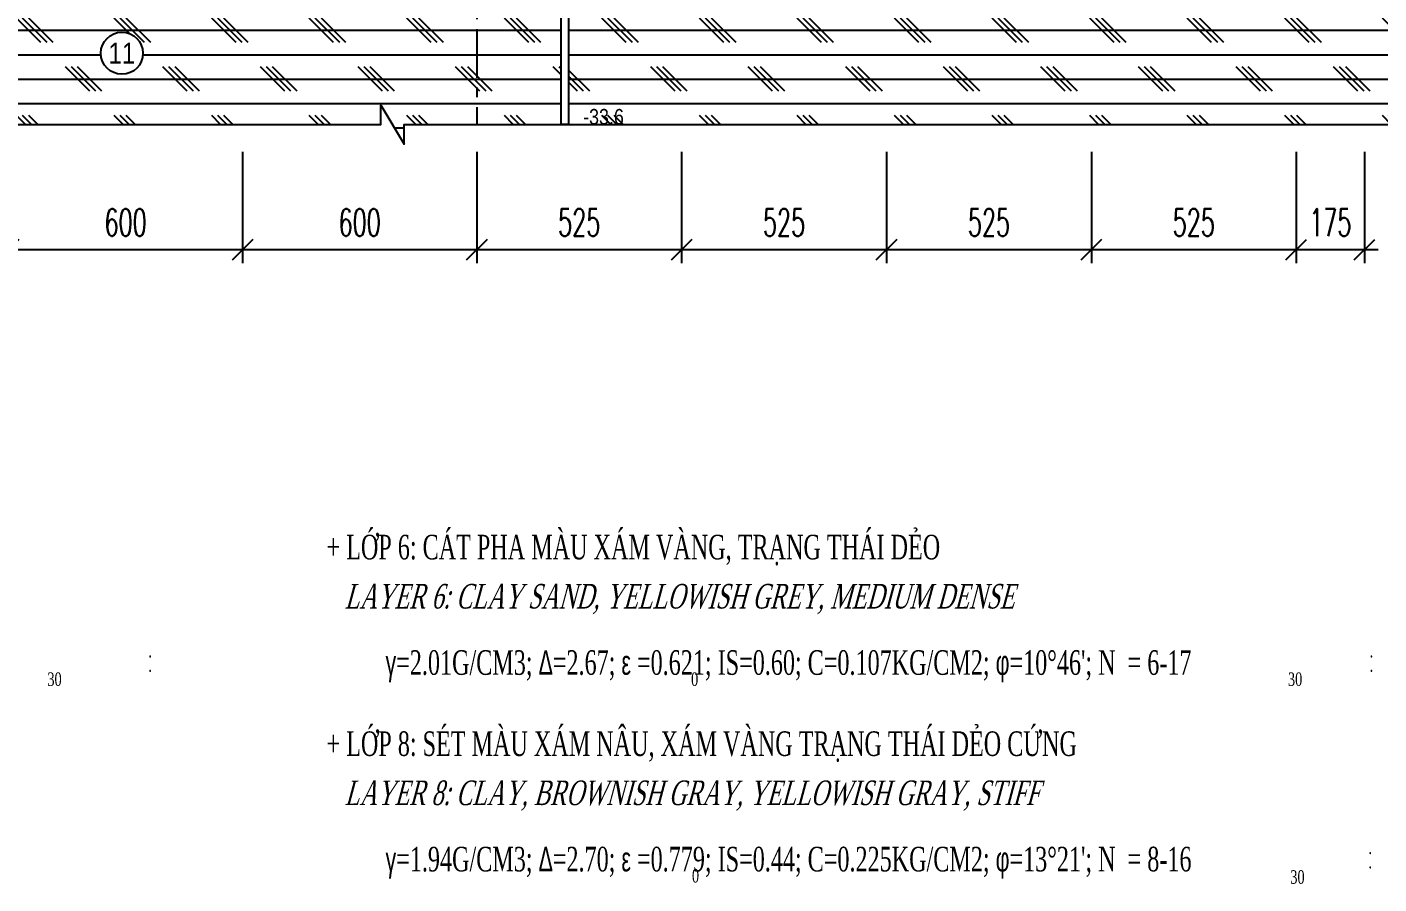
# Model space of a CAD drawing. Extents: x 9472 to 112692, y 46655 to 72187.
# Drawn here: x 12621 to 16085, y 63186 to 65384 of the extents above; entities that cross this region are included whole.
import ezdxf
from ezdxf.enums import TextEntityAlignment as Align

# ---------------------------------------------------------------- set-up
doc = ezdxf.new("R2010")
doc.units = 0
doc.header["$LTSCALE"] = 10
doc.header["$MEASUREMENT"] = 0
doc.linetypes.add('CENTER', pattern=[2, 1.25, -0.25, 0.25, -0.25])
doc.layers.get('0').update_dxf_attribs({"color": 6, "linetype": 'CONTINUOUS'})
for name, color, linetype in [('Dia chat', 8, 'CONTINUOUS'), ('Kich thuoc', 2, 'CONTINUOUS'), ('Net vang', 8, 'CONTINUOUS'), ('Text', 4, 'CONTINUOUS'), ('Tim', 8, 'CENTER')]:
    doc.layers.add(name, color=color, linetype=linetype)
doc.styles.add('Kichthuoc', font='romans.shx', dxfattribs={"width": 0.6})
doc.styles.get("Standard").update_dxf_attribs({"font": 'vntimeh.shx', "width": 0.65})
doc.styles.add('Ten', font='Vharialn.ttf')
doc.dimstyles.new('Dim 350', dxfattribs={"dimscale": 350, "dimtxt": 0.2, "dimasz": 0.15, "dimexe": 0.1, "dimexo": 0.2, "dimgap": 0.1, "dimtad": 1, "dimdec": 0, "dimlfac": -1, "dimzin": 0, "dimdsep": 46, "dimtxsty": 'Kichthuoc', "dimblk": 'OBLIQUE', "dimcen": 0.1, "dimdle": 0.1, "dimclrd": 2, "dimclre": 2, "dimclrt": 4, "dimadec": 0, "dimazin": 0, "dimtfac": 1, "dimtdec": 0, "dimtix": 1, "dimtmove": 2, "dimatfit": 3, "dimfxl": 1, "dimtfill": 1, "dimtolj": 1, "dimtzin": 0, "dimarcsym": 0})
pattern_1 = [(0, (0, 0), (0, 62.5), []), (135, (31.25, -31.25), (-125, -125), [88.38835, -88.38835]), (135, (46.88, -31.25), (-125, -125), [88.38835, -88.38835]), (135, (62.5, -31.25), (-125, -125), [88.38835, -88.38835])]

# ---------------------------------------------------------------- blocks, each defined once
blk = doc.blocks.new('_Oblique')
at = {"color": 0, "linetype": 'ByBlock', "lineweight": -2}
blk.add_line((-0.5, -0.5), (0.5, 0.5), dxfattribs=at)
blk = doc.blocks.new('*D123')
at = {"layer": 'Kich thuoc', "color": 2, "lineweight": -2}
for p, q in [((12573.2, 65063.4), (12573.2, 64777.7)), ((13173.2, 65063.4), (13173.2, 64777.7)), ((12538.2, 64812.7), (13208.2, 64812.7))]:
    blk.add_line(p, q, dxfattribs=at)
at = {"layer": 'Kich thuoc', "color": 2, "lineweight": -2, "xscale": 52.5, "yscale": 52.5, "zscale": 52.5, "rotation": 180}
blk.add_blockref('_Oblique', (12573.2, 64812.7), dxfattribs=at)
at = {"layer": 'Kich thuoc', "color": 2, "lineweight": -2, "xscale": 52.5, "yscale": 52.5, "zscale": 52.5}
blk.add_blockref('_Oblique', (13173.2, 64812.7), dxfattribs=at)
at = {"layer": 'Kich thuoc', "color": 4, "insert": (12873.2, 64882.7), "char_height": 70, "attachment_point": 5, "style": 'Kichthuoc', "bg_fill": 3, "box_fill_scale": 1.25, "bg_fill_color": 9, "bg_fill_true_color": 13158600, "bg_fill_transparency": 11732736}
blk.add_mtext('\\A1;600', dxfattribs=at)
blk = doc.blocks.new('*D130')
at = {"layer": 'Kich thuoc', "color": 2, "lineweight": -2}
for p, q in [((15873.2, 65063.4), (15873.2, 64777.7)), ((16048.2, 65063.4), (16048.2, 64777.7)), ((15838.2, 64812.7), (16083.2, 64812.7))]:
    blk.add_line(p, q, dxfattribs=at)
at = {"layer": 'Kich thuoc', "color": 2, "lineweight": -2, "xscale": 52.5, "yscale": 52.5, "zscale": 52.5, "rotation": 180}
blk.add_blockref('_Oblique', (15873.2, 64812.7), dxfattribs=at)
at = {"layer": 'Kich thuoc', "color": 2, "lineweight": -2, "xscale": 52.5, "yscale": 52.5, "zscale": 52.5}
blk.add_blockref('_Oblique', (16048.2, 64812.7), dxfattribs=at)
at = {"layer": 'Kich thuoc', "color": 4, "insert": (15960.7, 64882.7), "char_height": 70, "attachment_point": 5, "style": 'Kichthuoc', "bg_fill": 3, "box_fill_scale": 1.25, "bg_fill_color": 9, "bg_fill_true_color": 13158600, "bg_fill_transparency": 5603052}
blk.add_mtext('\\A1;175', dxfattribs=at)
blk = doc.blocks.new('*D131')
at = {"layer": 'Kich thuoc', "color": 2, "lineweight": -2}
for p, q in [((13773.2, 65063.4), (13773.2, 64777.7)), ((14298.2, 65063.4), (14298.2, 64777.7)), ((13738.2, 64812.7), (14333.2, 64812.7))]:
    blk.add_line(p, q, dxfattribs=at)
at = {"layer": 'Kich thuoc', "color": 2, "lineweight": -2, "xscale": 52.5, "yscale": 52.5, "zscale": 52.5, "rotation": 180}
blk.add_blockref('_Oblique', (13773.2, 64812.7), dxfattribs=at)
at = {"layer": 'Kich thuoc', "color": 2, "lineweight": -2, "xscale": 52.5, "yscale": 52.5, "zscale": 52.5}
blk.add_blockref('_Oblique', (14298.2, 64812.7), dxfattribs=at)
at = {"layer": 'Kich thuoc', "color": 4, "insert": (14035.7, 64882.7), "char_height": 70, "attachment_point": 5, "style": 'Kichthuoc', "bg_fill": 3, "box_fill_scale": 1.25, "bg_fill_color": 9, "bg_fill_true_color": 13158600, "bg_fill_transparency": 11732736}
blk.add_mtext('\\A1;525', dxfattribs=at)
blk = doc.blocks.new('*D132')
at = {"layer": 'Kich thuoc', "color": 2, "lineweight": -2}
for p, q in [((13173.2, 65063.4), (13173.2, 64777.7)), ((13773.2, 65063.4), (13773.2, 64777.7)), ((13138.2, 64812.7), (13808.2, 64812.7))]:
    blk.add_line(p, q, dxfattribs=at)
at = {"layer": 'Kich thuoc', "color": 2, "lineweight": -2, "xscale": 52.5, "yscale": 52.5, "zscale": 52.5, "rotation": 180}
blk.add_blockref('_Oblique', (13173.2, 64812.7), dxfattribs=at)
at = {"layer": 'Kich thuoc', "color": 2, "lineweight": -2, "xscale": 52.5, "yscale": 52.5, "zscale": 52.5}
blk.add_blockref('_Oblique', (13773.2, 64812.7), dxfattribs=at)
at = {"layer": 'Kich thuoc', "color": 4, "insert": (13473.2, 64882.7), "char_height": 70, "attachment_point": 5, "style": 'Kichthuoc', "bg_fill": 3, "box_fill_scale": 1.25, "bg_fill_color": 9, "bg_fill_true_color": 13158600, "bg_fill_transparency": 11732736}
blk.add_mtext('\\A1;600', dxfattribs=at)
blk = doc.blocks.new('*D133')
at = {"layer": 'Kich thuoc', "color": 2, "lineweight": -2}
for p, q in [((14823.2, 65063.4), (14823.2, 64777.7)), ((15348.2, 65063.4), (15348.2, 64777.7)), ((14788.2, 64812.7), (15383.2, 64812.7))]:
    blk.add_line(p, q, dxfattribs=at)
at = {"layer": 'Kich thuoc', "color": 2, "lineweight": -2, "xscale": 52.5, "yscale": 52.5, "zscale": 52.5, "rotation": 180}
blk.add_blockref('_Oblique', (14823.2, 64812.7), dxfattribs=at)
at = {"layer": 'Kich thuoc', "color": 2, "lineweight": -2, "xscale": 52.5, "yscale": 52.5, "zscale": 52.5}
blk.add_blockref('_Oblique', (15348.2, 64812.7), dxfattribs=at)
at = {"layer": 'Kich thuoc', "color": 4, "insert": (15085.7, 64882.7), "char_height": 70, "attachment_point": 5, "style": 'Kichthuoc', "bg_fill": 3, "box_fill_scale": 1.25, "bg_fill_color": 9, "bg_fill_true_color": 13158600, "bg_fill_transparency": 5603036}
blk.add_mtext('\\A1;525', dxfattribs=at)
blk = doc.blocks.new('*D134')
at = {"layer": 'Kich thuoc', "color": 2, "lineweight": -2}
for p, q in [((14298.2, 65063.4), (14298.2, 64777.7)), ((14823.2, 65063.4), (14823.2, 64777.7)), ((14263.2, 64812.7), (14858.2, 64812.7))]:
    blk.add_line(p, q, dxfattribs=at)
at = {"layer": 'Kich thuoc', "color": 2, "lineweight": -2, "xscale": 52.5, "yscale": 52.5, "zscale": 52.5, "rotation": 180}
blk.add_blockref('_Oblique', (14298.2, 64812.7), dxfattribs=at)
at = {"layer": 'Kich thuoc', "color": 2, "lineweight": -2, "xscale": 52.5, "yscale": 52.5, "zscale": 52.5}
blk.add_blockref('_Oblique', (14823.2, 64812.7), dxfattribs=at)
at = {"layer": 'Kich thuoc', "color": 4, "insert": (14560.7, 64882.7), "char_height": 70, "attachment_point": 5, "style": 'Kichthuoc', "bg_fill": 3, "box_fill_scale": 1.25, "bg_fill_color": 9, "bg_fill_true_color": 13158600, "bg_fill_transparency": 4067392}
blk.add_mtext('\\A1;525', dxfattribs=at)
blk = doc.blocks.new('*D135')
at = {"layer": 'Kich thuoc', "color": 2, "lineweight": -2}
for p, q in [((15348.2, 65063.4), (15348.2, 64777.7)), ((15873.2, 65063.4), (15873.2, 64777.7)), ((15313.2, 64812.7), (15908.2, 64812.7))]:
    blk.add_line(p, q, dxfattribs=at)
at = {"layer": 'Kich thuoc', "color": 2, "lineweight": -2, "xscale": 52.5, "yscale": 52.5, "zscale": 52.5, "rotation": 180}
blk.add_blockref('_Oblique', (15348.2, 64812.7), dxfattribs=at)
at = {"layer": 'Kich thuoc', "color": 2, "lineweight": -2, "xscale": 52.5, "yscale": 52.5, "zscale": 52.5}
blk.add_blockref('_Oblique', (15873.2, 64812.7), dxfattribs=at)
at = {"layer": 'Kich thuoc', "color": 4, "insert": (15610.7, 64882.7), "char_height": 70, "attachment_point": 5, "style": 'Kichthuoc', "bg_fill": 3, "box_fill_scale": 1.25, "bg_fill_color": 9, "bg_fill_true_color": 13158600, "bg_fill_transparency": 4063456}
blk.add_mtext('\\A1;525', dxfattribs=at)

msp = doc.modelspace()

# ---------------------------------------------------------------- hatches: boundary and pattern name
at = {"layer": 'Dia chat'}
h = msp.add_hatch(dxfattribs=at)
h.set_pattern_fill('CORK', color=256, scale=500, style=0)
h.set_pattern_definition(pattern_1)
h.paths.add_polyline_path([(20014, 65881.5), (19835.6, 65869.7, -0.166277), (19799.6, 65820.4, -0.520567), (19636.8, 65820.4, -0.414257), (19505.4, 65797.2, -0.41417), (19482.2, 65665.9, -0.520567), (19327.6, 65665.9, -0.520567), (19173, 65665.9, -0.520567), (19002.1, 65665.9, -0.520567), (18839.3, 65665.9, -0.520567), (18684.7, 65665.9, -0.520567), (18530.1, 65665.9, -0.520567), (18367.4, 65665.9, -0.520567), (18212.7, 65665.9, -0.520567), (18050, 65665.9, -0.520567), (17895.4, 65665.9, -0.520567), (17740.7, 65665.9, -0.520567), (17569.9, 65665.9, -0.520567), (17399, 65665.9, -0.520567), (17236.2, 65665.9, -0.520567), (17073.5, 65665.9, -0.520567), (16918.8, 65665.9, -0.520567), (16764.2, 65665.9, -0.481276), (16601.5, 65655.7), (16583.9, 65654.5, -0.386257), (16457.3, 65646.1), (16416.5, 65643.4, -0.286251), (16316.9, 65636.8), (14008.2, 65484), (14008.2, 65133.4), (20014, 65133.4)])
h.paths.add_polyline_path([(19505.4, 65797.2, -0.087451), (19482.2, 65820.4, -0.087526), (19505.4, 65797.2, 0.414257), (19636.8, 65820.4, 0.520567), (19799.6, 65820.4, 0.166277), (19835.6, 65869.7), (16764.6, 65666.4, -0.001631), (16764.2, 65665.9, 0.520567), (16918.8, 65665.9, 0.520567), (17073.5, 65665.9, 0.520567), (17236.2, 65665.9, 0.520567), (17399, 65665.9, 0.520567), (17569.9, 65665.9, 0.520567), (17740.7, 65665.9, 0.520567), (17895.4, 65665.9, 0.520567), (18050, 65665.9, 0.520567), (18212.7, 65665.9, 0.520567), (18367.4, 65665.9, 0.520567), (18530.1, 65665.9, 0.520567), (18684.7, 65665.9, 0.520567), (18839.3, 65665.9, 0.520567), (19002.1, 65665.9, 0.520567), (19173, 65665.9, 0.520567), (19327.6, 65665.9, 0.520567), (19482.2, 65665.9, 0.41417)], flags=17)
h.paths.add_polyline_path([(14035.5, 65472.4), (14160.4, 65472.4), (14160.4, 65533.8), (14035.5, 65533.8)], flags=24)
h.paths.add_polyline_path([(14035.5, 65122.4), (14160.4, 65122.4), (14160.4, 65183.8), (14035.5, 65183.8)], flags=9)
h = msp.add_hatch(dxfattribs=at)
h.set_pattern_fill('CORK', color=256, scale=500, style=0)
h.set_pattern_definition(pattern_1)
h.paths.add_polyline_path([(13988.2, 65483.4), (11058.2, 65483.4), (11058.2, 65133.4), (13527.3, 65133.4), (13527.3, 65183.4), (13587.3, 65083.4), (13587.3, 65133.4), (13988.2, 65133.4)])
h.paths.add_polyline_path([(12809.8, 65316.3, -1), (12917.8, 65316.3, -1)], flags=16)
h.paths.add_polyline_path([(11038.2, 65483.4), (9521.9, 65483.4), (9521.9, 65133.4), (11038.2, 65133.4)])
h.paths.add_polyline_path([(12815.8, 65275.7), (12911.7, 65275.7), (12911.7, 65357), (12815.8, 65357)], flags=24)

# ---------------------------------------------------------------- linework, layer by layer
for p, q in [((13988.2, 68333.4), (13988.2, 65133.4)), ((14008.2, 68333.4), (14008.2, 65133.4))]:
    msp.add_line(p, q, dxfattribs=at)
at = {"layer": 'Kich thuoc'}
msp.add_line((14008.2, 65133.4), (13988.2, 65133.4), dxfattribs=at)
msp.add_circle((12863.8, 65316.3), 54, dxfattribs=at)
at = {"layer": 'Net vang'}
msp.add_lwpolyline([(9521.9, 65133.4), (13527.3, 65133.4), (13527.3, 65183.4), (13587.3, 65083.4), (13587.3, 65133.4), (20014, 65133.4)], dxfattribs=at)

# ---------------------------------------------------------------- texts
at = {"layer": 'Text', "style": 'Ten'}
msp.add_text('11', height=54, dxfattribs=at).set_placement((12863.8, 65316.3), align=Align.MIDDLE)
msp.add_text('-33.6', height=40, dxfattribs=at).set_placement((14045.7, 65133.4))
at = {"layer": 'Text'}
for s, height, width, p in [('+ líp 6: c¸t pha mµu x¸m vµng, tr¹ng th¸i dÎo', 63, 0.65, (13388.2, 64018.7)), ('.', 34.7, 0.7, (12931.6, 63767.2)), ('.', 34.7, 0.7, (16061.3, 63767.2)), ('30', 34.65, 0.7, (12672.9, 63694.2)), ('.', 34.7, 0.7, (12931.6, 63730.4)), ('0', 34.7, 0.7, (14322.4, 63694.2)), ('30', 34.65, 0.7, (15852, 63694.2)), ('.', 34.7, 0.7, (16061.3, 63730.4)), ('+ líp 8: sÐt mµu x¸m n©u, x¸m vµng tr¹ng th¸i dÎo cøng', 63, 0.65, (13388.2, 63514.7)), ('.', 34.7, 0.7, (16058.3, 63263.2)), ('.', 34.7, 0.7, (16058.3, 63226.4)), ('0', 34.7, 0.7, (14324.6, 63190.2)), ('30', 34.65, 0.7, (15858.1, 63187))]:
    msp.add_text(s, height=height, dxfattribs=dict(at, width=width)).set_placement(p)
at = {"layer": 'Text', "oblique": 15, "width": 0.65}
for s, p in [('   layer 6: clay sand, yellowish grey, medium dense', (13388.2, 63892.7)), ('   layer 8: clay, brownish gray, yellowish gray, stiff', (13388.2, 63388.7))]:
    msp.add_text(s, height=63, dxfattribs=at).set_placement(p)
at = {"layer": 'Text', "char_height": 63, "width": 13860, "attachment_point": 7}
for s, insert in [("{\\Fgreeks|c0;g}=2.01g/cm3; {\\Fgreeks|c0;D}=2.67; {\\Fgreeks|c0;e} =0.621; iS=0.60; C=0.107kg/cm2; {\\Fgreeks|c0;f}=10°46'; n  = 6-17", (13539.4, 63703.7)), ("{\\Fgreeks|c0;g}=1.94g/cm3; {\\Fgreeks|c0;D}=2.70; {\\Fgreeks|c0;e} =0.779; iS=0.44; C=0.225kg/cm2; {\\Fgreeks|c0;f}=13°21'; n  = 8-16", (13539.4, 63199.7))]:
    msp.add_mtext(s, dxfattribs=dict(at, insert=insert))

# ---------------------------------------------------------------- next in the draw order: dimensions: what is measured, and where the dimension line sits
at = {"layer": 'Kich thuoc'}
for base, p1, p2, picture, middle in [((13173.2, 64812.7), (12573.2, 65133.4), (13173.2, 65133.4), '*D123', (12873.2, 64882.7)), ((14298.2, 64812.7), (13773.2, 65133.4), (14298.2, 65133.4), '*D131', (14035.7, 64882.7)), ((15348.2, 64812.7), (14823.2, 65133.4), (15348.2, 65133.4), '*D133', (15085.7, 64882.7)), ((16048.2, 64812.7), (15873.2, 65133.4), (16048.2, 65133.4), '*D130', (15960.7, 64882.7))]:
    dim = msp.add_linear_dim(base=base, p1=p1, p2=p2, dimstyle='Dim 350', dxfattribs=at)
    dim.commit()
    dim.dimension.update_dxf_attribs({"geometry": picture, "text_midpoint": middle})

# ---------------------------------------------------------------- next in the draw order: dimensions: what is measured, and where the dimension line sits
for base, p1, p2, picture, middle in [((13773.2, 64812.7), (13173.2, 65133.4), (13773.2, 65133.4), '*D132', (13473.2, 64882.7)), ((14823.2, 64812.7), (14298.2, 65133.4), (14823.2, 65133.4), '*D134', (14560.7, 64882.7)), ((15873.2, 64812.7), (15348.2, 65133.4), (15873.2, 65133.4), '*D135', (15610.7, 64882.7))]:
    dim = msp.add_linear_dim(base=base, p1=p1, p2=p2, dimstyle='Dim 350', dxfattribs=at)
    dim.commit()
    dim.dimension.update_dxf_attribs({"geometry": picture, "text_midpoint": middle})

# ---------------------------------------------------------------- next in the draw order: linework, layer by layer
at = {"layer": 'Tim', "ltscale": 10}
msp.add_line((13773.2, 68778.4), (13773.2, 65133.4), dxfattribs=at)

doc.saveas('drawing.dxf')
